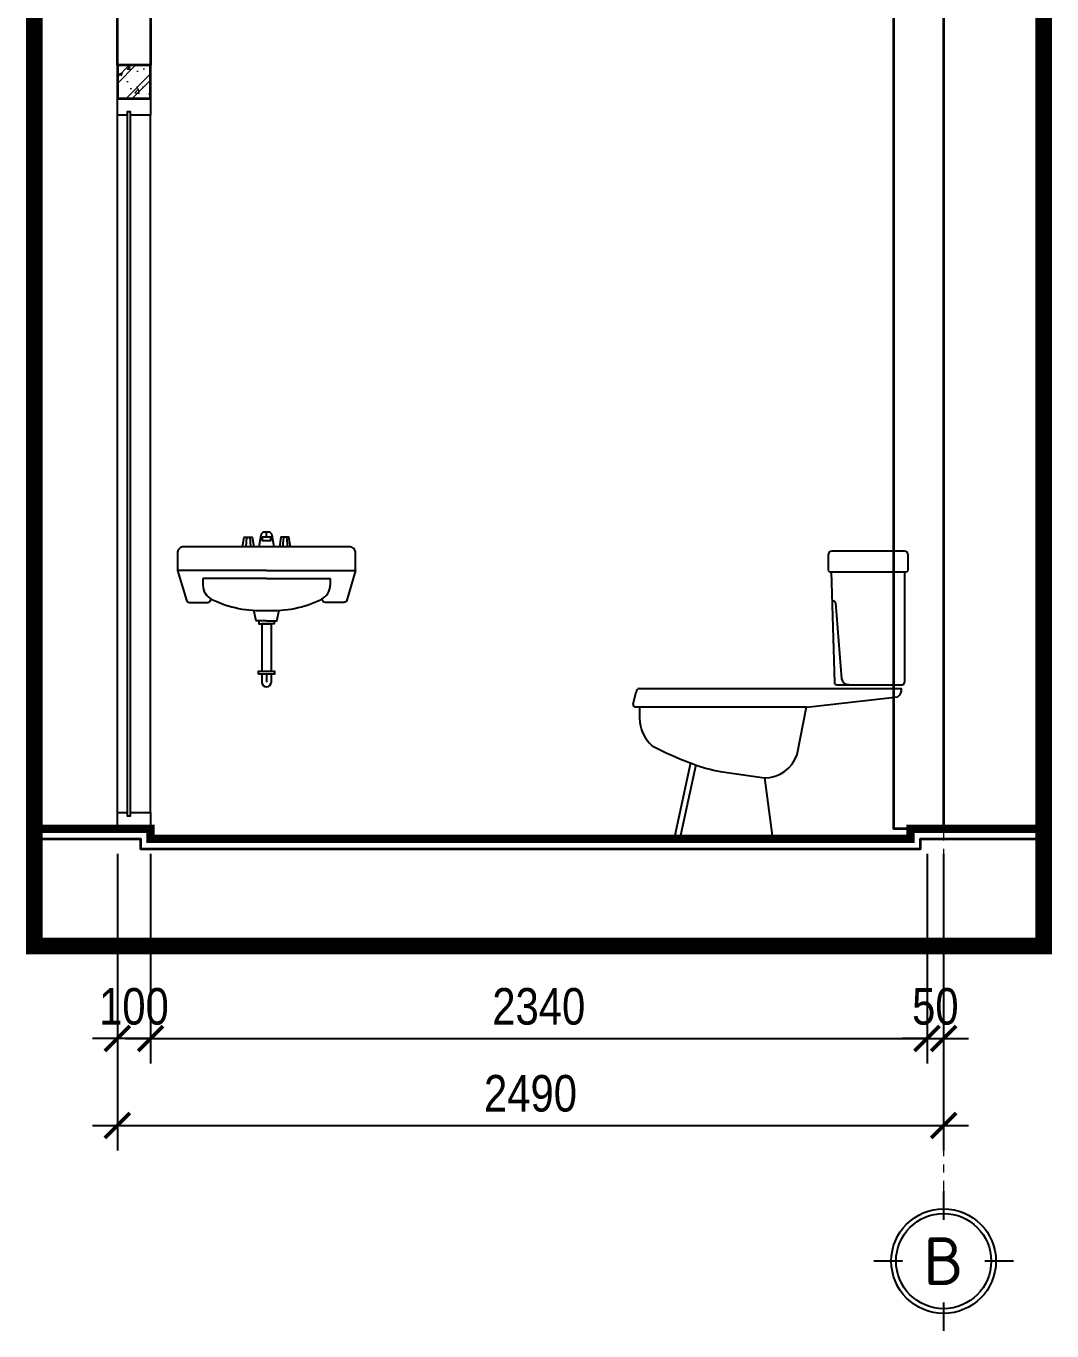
# Model space of a CAD drawing. Header units: inches. Extents: x 236662 to 497023, y -248575 to 81795.
# Drawn here: x 424170 to 427262, y -209111 to -205182 of the extents above; entities that cross this region are included whole.
import ezdxf
from ezdxf.enums import TextEntityAlignment as Align

# ---------------------------------------------------------------- set-up
doc = ezdxf.new("R2010")
doc.units = ezdxf.units.IN
doc.header["$LTSCALE"] = 10
doc.header["$MEASUREMENT"] = 0
doc.linetypes.add('ACAD_ISO02W100', pattern=[15, 12, -3])
doc.linetypes.add('CENTER', pattern=[2, 1.25, -0.25, 0.25, -0.25])
for name, color, linetype in [('01. HP_TEXT', 9, 'Continuous'), ('04. HP_CUA', 153, 'Continuous'), ('07. HP_KY HIEU', 43, 'Continuous'), ('07. HP_KY HIEU @ 1', 43, 'Continuous'), ('08. HP_DIM', 118, 'Continuous'), ('10. HP_VAT DUNG 1', 144, 'Continuous'), ('TEXT', 2, 'Continuous')]:
    doc.layers.add(name, color=color, linetype=linetype)
for name, color, linetype, lineweight in [('02. HP_BE TONG', 1, 'Continuous', 35), ('03. HP_TUONG', 2, 'Continuous', 35), ('05. HP_TRUC', 251, 'CENTER', 5), ('06. HP_THAY 1', 134, 'Continuous', 15), ('09_HP_HATCH', 8, 'Continuous', 5)]:
    doc.layers.add(name, color=color, linetype=linetype, lineweight=lineweight)
doc.styles.add('ISOCP50', font='isocpeur.ttf')
doc.styles.add('text2', font='VHELVCN.TTF')
doc.dimstyles.new('AL-100 (1-50)', dxfattribs={"dimscale": 0.5, "dimtxt": 220, "dimasz": 150, "dimexe": 150, "dimexo": 150, "dimgap": 80, "dimtad": 1, "dimdec": 0, "dimzin": 9, "dimtxsty": 'text2', "dimblk": 'ARCHTICK', "dimcen": 1, "dimdle": 150, "dimclrd": 256, "dimclre": 256, "dimclrt": 7, "dimadec": 0, "dimazin": 0, "dimtfac": 1, "dimtdec": 0, "dimtix": 1, "dimtmove": 2, "dimatfit": 3, "dimldrblk": 'ARCHTICK', "dimfxl": 1, "dimtolj": 1, "dimtzin": 0, "dimlwd": -1, "dimlwe": -1, "dimarcsym": 0})

# ---------------------------------------------------------------- blocks, each defined once
blk = doc.blocks.new('_ArchTick')
at = {"color": 0, "linetype": 'ByBlock', "const_width": 0.15}
blk.add_lwpolyline([(-0.5, -0.5), (0.5, 0.5)], dxfattribs=at)
blk = doc.blocks.new('*D728')
at = {"layer": '08. HP_DIM', "transparency": 16777216}
for p, q in [((424445.2, -207674.5), (424445.2, -208305.6)), ((424545.2, -207870.6), (424545.2, -208305.6)), ((424445.2, -208230.6), (424370.2, -208230.6)), ((424545.2, -208230.6), (424445.2, -208230.6)), ((424545.2, -208230.6), (424620.2, -208230.6))]:
    blk.add_line(p, q, dxfattribs=at)
at = {"layer": 'Defpoints', "color": 0, "transparency": 16777216}
for p in [(424445.2, -207599.5), (424545.2, -207795.6), (424445.2, -208230.6)]:
    blk.add_point(p, dxfattribs=at)
at = {"layer": '08. HP_DIM', "transparency": 16777216, "xscale": 75, "yscale": 75, "zscale": 75}
blk.add_blockref('_ArchTick', (424445.2, -208230.6), dxfattribs=at)
at = {"layer": '08. HP_DIM', "transparency": 16777216, "xscale": 75, "yscale": 75, "zscale": 75, "rotation": 180}
blk.add_blockref('_ArchTick', (424545.2, -208230.6), dxfattribs=at)
at = {"layer": '08. HP_DIM', "color": 7, "transparency": 16777216, "insert": (424495.2, -208134.4), "char_height": 110, "attachment_point": 5, "style": 'text2'}
blk.add_mtext('\\A1;100', dxfattribs=at)
blk = doc.blocks.new('*D729')
at = {"layer": '08. HP_DIM', "transparency": 16777216}
for p, q in [((424545.2, -207674.5), (424545.2, -208305.6)), ((426885.2, -207674.5), (426885.2, -208305.6)), ((424470.2, -208230.6), (426960.2, -208230.6))]:
    blk.add_line(p, q, dxfattribs=at)
at = {"layer": 'Defpoints', "color": 0, "transparency": 16777216}
for p in [(424545.2, -207599.5), (426885.2, -207599.5), (426885.2, -208230.6)]:
    blk.add_point(p, dxfattribs=at)
at = {"layer": '08. HP_DIM', "transparency": 16777216, "xscale": 75, "yscale": 75, "zscale": 75, "rotation": 180}
blk.add_blockref('_ArchTick', (424545.2, -208230.6), dxfattribs=at)
at = {"layer": '08. HP_DIM', "transparency": 16777216, "xscale": 75, "yscale": 75, "zscale": 75}
blk.add_blockref('_ArchTick', (426885.2, -208230.6), dxfattribs=at)
at = {"layer": '08. HP_DIM', "color": 7, "transparency": 16777216, "insert": (425715.2, -208134.4), "char_height": 110, "attachment_point": 5, "style": 'text2'}
blk.add_mtext('\\A1;2340', dxfattribs=at)
blk = doc.blocks.new('*D730')
at = {"layer": '08. HP_DIM', "transparency": 16777216}
for p, q in [((426885.2, -207674.5), (426885.2, -208305.6)), ((426935.2, -207870.6), (426935.2, -208305.6)), ((426885.2, -208230.6), (426810.2, -208230.6)), ((426885.2, -208230.6), (426935.2, -208230.6)), ((426935.2, -208230.6), (427010.2, -208230.6))]:
    blk.add_line(p, q, dxfattribs=at)
at = {"layer": 'Defpoints', "color": 0, "transparency": 16777216}
for p in [(426885.2, -207599.5), (426935.2, -207795.6), (426935.2, -208230.6)]:
    blk.add_point(p, dxfattribs=at)
at = {"layer": '08. HP_DIM', "transparency": 16777216, "xscale": 75, "yscale": 75, "zscale": 75}
blk.add_blockref('_ArchTick', (426885.2, -208230.6), dxfattribs=at)
at = {"layer": '08. HP_DIM', "transparency": 16777216, "xscale": 75, "yscale": 75, "zscale": 75, "rotation": 180}
blk.add_blockref('_ArchTick', (426935.2, -208230.6), dxfattribs=at)
at = {"layer": '08. HP_DIM', "color": 7, "transparency": 16777216, "insert": (426910.2, -208134.4), "char_height": 110, "attachment_point": 5, "style": 'text2'}
blk.add_mtext('\\A1;50', dxfattribs=at)
blk = doc.blocks.new('*D731')
at = {"layer": '08. HP_DIM', "transparency": 16777216}
for p, q in [((424445.2, -207674.5), (424445.2, -208567.5)), ((426935.2, -207674.5), (426935.2, -208567.5)), ((424370.2, -208492.5), (427010.2, -208492.5))]:
    blk.add_line(p, q, dxfattribs=at)
at = {"layer": 'Defpoints', "color": 0, "transparency": 16777216}
for p in [(424445.2, -207599.5), (426935.2, -207599.5), (426935.2, -208492.5)]:
    blk.add_point(p, dxfattribs=at)
at = {"layer": '08. HP_DIM', "transparency": 16777216, "xscale": 75, "yscale": 75, "zscale": 75, "rotation": 180}
blk.add_blockref('_ArchTick', (424445.2, -208492.5), dxfattribs=at)
at = {"layer": '08. HP_DIM', "transparency": 16777216, "xscale": 75, "yscale": 75, "zscale": 75}
blk.add_blockref('_ArchTick', (426935.2, -208492.5), dxfattribs=at)
at = {"layer": '08. HP_DIM', "color": 7, "transparency": 16777216, "insert": (425690.2, -208396.3), "char_height": 110, "attachment_point": 5, "style": 'text2'}
blk.add_mtext('\\A1;2490', dxfattribs=at)
blk = doc.blocks.new('grid test1')
at = {"ltscale": 20}
for p, q in [((0, 440), (0, 260)), ((-260, 0), (-440, 0)), ((440, 0), (260, 0)), ((0, -260), (0, -440))]:
    blk.add_line(p, q, dxfattribs=at)
at = {"color": 251, "ltscale": 20, "true_color": 0x636466}
for radius in [330, 300]:
    blk.add_circle((0, 0), radius, dxfattribs=at)
at = {"layer": '01. HP_TEXT', "color": 2, "ltscale": 20, "true_color": 0xf1eb1f, "style": 'ISOCP50'}
blk.add_attdef('GRID', text='', height=300, dxfattribs=at).set_placement((-36.9, 0.3), align=Align.MIDDLE_CENTER)
blk = doc.blocks.new('*U308')
for p, q in [((0, 50), (0, 2150)), ((100, 50), (100, 2150))]:
    blk.add_line(p, q)
for points in [[(0, 2150), (60, 2150), (60, 2160), (70, 2160), (70, 2150), (100, 2150), (100, 2200), (0, 2200)], [(0, 0), (100, 0), (100, 50), (70, 50), (70, 40), (60, 40), (60, 50), (0, 50)]]:
    blk.add_lwpolyline(points, close=True)
at = {"color": 8}
blk.add_lwpolyline([(70, 40), (60, 40), (60, 2160), (70, 2160)], close=True, dxfattribs=at)
blk = doc.blocks.new('ÂSDASD')
for p, q in [((-244.9, 774.5), (-12.7, 774.5)), ((-240.4, 774.5), (-230.5, 441)), ((-19.5, 774.5), (-19.5, 440.9)), ((-227.5, 680.9), (-209.3, 452.2)), ((-837.1, 375.7), (-828.3, 413.3)), ((-314.1, 366.9), (-39.5, 398.4)), ((-829.5, 367.5), (-314.2, 367.5)), ((-817.3, 367.5), (-817.3, 333.5)), ((-342.9, 224.1), (-314.2, 367.5)), ((-664.5, 198.8), (-711.6, -19.5)), ((-648.1, 192.8), (-694, -19.5)), ((-574.7, 173.1), (-441.2, 153.7)), ((-441.2, 153.7), (-418.3, -19.5)), ((-711.6, -19.5), (-418.3, -19.5))]:
    blk.add_line(p, q)
for points in [[(-19.6, 836.7), (-237.8, 836.7)], [(-8.1, 778.7), (-8.1, 825.4)], [(-249.4, 824.7), (-249.4, 778.6)], [(-223.6, 434.4), (-26.3, 434.4)]]:
    blk.add_lwpolyline(points)
blk.add_lwpolyline([(-818.8, 423.4), (-29.6, 423.2, -0.280981), (-39.5, 398.4)], format="xyb")
for centre, radius, start, end in [((-237.6, 824.9), 11.9, 91.1944, 180.6866), ((-19.9, 824.9), 11.9, 359.3135, 88.8057), ((-243.1, 781), 6.82, 200.5859, 254.291), ((-14.5, 781), 6.82, 285.7091, 339.4142), ((-237, 677.3), 10.1, 20.5225, 94.3404), ((-223.2, 441.7), 7.35, 185.7296, 266.3454), ((-188.2, 456.3), 21.5, 190.9029, 272.8832), ((-26.8, 441.7), 7.35, 273.6547, 353.6909), ((-811.4, 406.9), 18.1, 114.2352, 159.3064), ((-830.4, 374.3), 6.84, 168.0893, 277.1766), ((-703.3, 335.2), 114.1, 180.8762, 227.7429), ((-294.3, 1175.4), 1044.4, 242.2888, 249.2023), ((-294.3, 1175.4), 1044.4, 249.2339, 249.846), ((-440.4, 256.4), 102.7, 269.5515, 341.6367), ((-483.4, 659.8), 495.2, 249.8272, 259.3799)]:
    blk.add_arc(centre, radius, start, end)
blk = doc.blocks.new('LAVABO1F')
at = {"linetype": 'Continuous'}
for p, q in [((-0.628, 8.301), (-0.653, 8.001)), ((-0.528, 8.301), (-0.503, 8.001)), ((0.528, 8.301), (0.503, 8.001)), ((0.628, 8.301), (0.653, 8.001)), ((0, 7), (-2, 7)), ((-2, 7), (-2, 6.797)), ((0, 7), (2, 7)), ((2, 7), (2, 6.797)), ((0, 4), (0, 3.75))]:
    blk.add_line(p, q, dxfattribs=at)
at = {"linetype": 'CENTER'}
blk.add_line((0, 8.298), (0, 8.471), dxfattribs=at)
at = {"linetype": 'Continuous'}
for points in [[(-0.753, 8.001), (-0.703, 8.301), (-0.453, 8.301), (-0.403, 8.001)], [(0.753, 8.001), (0.703, 8.301), (0.453, 8.301), (0.403, 8.001)], [(0, 5.672), (-0.322, 5.672), (-0.399, 6.005)], [(-0.002, 5.672), (0.319, 5.672), (0.397, 6.005)], [(-0.242, 5.672), (-0.242, 5.583), (0.104, 5.583)], [(0.239, 5.672), (0.239, 5.583), (-0.107, 5.583)], [(0.242, 5.672), (0.242, 5.583), (-0.104, 5.583)], [(0.15, 4.096), (0.15, 5.586)]]:
    blk.add_lwpolyline(points, dxfattribs=at)
for points in [[(-0.231, 8.007), (-0.171, 8.366, -0.371222), (-0.044, 8.471, 0.008086), (-0.002, 8.471, 0.008086), (0.04, 8.471, -0.371222), (0.166, 8.366), (0.226, 8.007)], [(2.8, 7.25), (2.8, 7.8, 0.414214), (2.6, 8), (0, 8), (-2.6, 8, 0.414214), (-2.8, 7.8), (-2.8, 7.25)], [(0, 7.25), (-2.8, 7.25), (-2.521, 6.321, 0.331206), (-2.426, 6.25), (-1.85, 6.25, 0.414214), (-1.75, 6.35), (-1.75, 6.364)], [(0, 7.25), (2.8, 7.25), (2.521, 6.321, -0.331206), (2.426, 6.25), (1.85, 6.25, -0.414214), (1.75, 6.35), (1.75, 6.364)], [(0, 5.583), (-0.15, 5.583), (-0.15, 4.096, 1)], [(-0.15, 4), (-0.15, 3.75, 1), (0.15, 3.75), (0.15, 4)]]:
    blk.add_lwpolyline(points, format="xyb", dxfattribs=at)
for points in [[(-0.14, 8.298), (-0.14, 8.192), (0.129, 8.192), (0.129, 8.298)], [(-0.25, 4), (-0.25, 4.096), (0.244, 4.096), (0.244, 4)]]:
    blk.add_lwpolyline(points, close=True, dxfattribs=at)
for centre, radius, start, end in [((-1.5, 6.797), 0.5, 180, 244.1021), ((1.5, 6.797), 0.5, 295.8979, 0), ((-0.188, 9.5), 3.505, 244.1021, 273.0665), ((0.188, 9.5), 3.505, 266.9335, 295.8979)]:
    blk.add_arc(centre, radius, start, end, dxfattribs=at)

msp = doc.modelspace()

# ---------------------------------------------------------------- hatches: boundary and pattern name
at = {"layer": '09_HP_HATCH'}
h = msp.add_hatch(dxfattribs=at)
h.set_pattern_fill('CHAU-01', color=256, scale=15, pattern_type=2)
h.set_pattern_definition([(50, (319247.49, -288463.41), (107.58903, -9.41282), [11.25, -123.75]), (355, (319247.49, -288463.41), (-20.8127, 112.82882), [9, -99]), (100.4514, (319256.46, -288464.19), (86.77641, 103.41593), [9.56103, -105.17132]), (46.1842, (319247.49, -288433.41), (160.08616, -24.82785), [16.875, -185.625]), (96.6356, (319260.83, -288435.48), (140.1994, 146.11768), [14.34154, -157.75695]), (351.1842, (319247.49, -288433.41), (140.1993, 146.1178), [13.5, -148.5]), (21, (319262.49, -288440.91), (89.53606, -60.392834), [11.25, -123.75]), (326, (319262.49, -288440.91), (36.4973, 108.77251), [9, -99]), (71.4514, (319269.95, -288445.94), (126.033394, 48.379575), [9.56103, -105.17132]), (37.5, (319247.49, -288463.41), (1.823978, 49.934078), [0, -97.8, 0, -100.5, 0, -99.375]), (7.5, (319247.49, -288463.41), (39.46043, 59.161757), [0, -57.3, 0, -95.55, 0, -37.875]), (327.5, (319214.04, -288463.41), (80.073365, -3.383231), [0, -37.5, 0, -117, 0, -155.25]), (317.5, (319199.04, -288463.41), (87.477925, 15.015747), [0, -48.75, 0, -77.7, 0, -110.25]), (45, (319247.49, -288463.41), (-45.078057, 45.078057), []), (45, (319247.49, -288445.035), (-45.078057, 45.078057), [])])
h.paths.add_polyline_path([(424445.2, -205299.5), (424445.2, -205399.5), (424545.2, -205399.5), (424545.2, -205299.5)])

# ---------------------------------------------------------------- linework, layer by layer
at = {"layer": '02. HP_BE TONG'}
msp.add_lwpolyline([(424445.2, -205299.5), (424445.2, -205399.5), (424545.2, -205399.5), (424545.2, -205299.5)], close=True, dxfattribs=at)
at = {"layer": '02. HP_BE TONG', "const_width": 25}
msp.add_lwpolyline([(424195.2, -207599.5), (424545.2, -207599.5), (424545.2, -207629.5), (426835.2, -207629.5), (426835.2, -207599.5), (427236.5, -207599.5)], dxfattribs=at)
at = {"layer": '02. HP_BE TONG'}
msp.add_lwpolyline([(424195.2, -207629.5), (424515.2, -207629.5), (424515.2, -207659.5), (426865.2, -207659.5), (426865.2, -207629.5), (427236.5, -207629.5)], dxfattribs=at)
at = {"layer": '03. HP_TUONG'}
for points in [[(424445.2, -204099.5), (424545.2, -204099.5), (424545.2, -205299.5), (424445.2, -205299.5)], [(426785.2, -204349.5), (426935.2, -204349.5), (426935.2, -207599.5), (426785.2, -207599.5)]]:
    msp.add_lwpolyline(points, close=True, dxfattribs=at)
at = {"layer": '05. HP_TRUC', "ltscale": 10}
msp.add_line((426935.2, -204259.5), (426935.2, -208690.7), dxfattribs=at)
at = {"layer": '06. HP_THAY 1'}
msp.add_lwpolyline([(424445.2, -205399.5), (424545.2, -205399.5), (424545.2, -207599.5), (424445.2, -207599.5)], close=True, dxfattribs=at)
at = {"layer": '07. HP_KY HIEU', "linetype": 'ACAD_ISO02W100', "ltscale": 5, "const_width": 50}
msp.add_lwpolyline([(424195.2, -203871), (427236.5, -203871), (427236.5, -207952.2), (424195.2, -207952.2)], close=True, dxfattribs=at)

# ---------------------------------------------------------------- block references
at = {"layer": '04. HP_CUA', "xscale": -1}
msp.add_blockref('*U308', (424545.2, -207599.5), dxfattribs=at)
at = {"layer": '07. HP_KY HIEU @ 1', "ltscale": 20}
ref = msp.add_blockref('grid test1', (426935.2, -208900.9), dxfattribs=dict(at, xscale=0.477750000078231, yscale=0.477750000078231, zscale=0.477750000078231))
ref.add_attrib('GRID', 'B', dxfattribs={"layer": 'TEXT', "ltscale": 20, "height": 143.3, "style": 'ISOCP50'}).set_placement((426935.2, -208900.9), align=Align.MIDDLE_CENTER)
at = {"layer": '10. HP_VAT DUNG 1', "xscale": 95.88117708830396, "yscale": 95.88117708830396, "zscale": 95.88117708830396}
msp.add_blockref('LAVABO1F', (424894.9, -207516.6), dxfattribs=at)
at = {"layer": '10. HP_VAT DUNG 1'}
msp.add_blockref('ÂSDASD', (426836.5, -207599.5), dxfattribs=at)

# ---------------------------------------------------------------- dimensions: what is measured, and where the dimension line sits
at = {"layer": '08. HP_DIM'}
for base, p1, p2, picture, middle in [((424445.2, -208230.6), (424545.2, -207795.6), (424445.2, -207599.5), '*D728', (424495.2, -208134.4)), ((426935.2, -208492.5), (424445.2, -207599.5), (426935.2, -207599.5), '*D731', (425690.2, -208396.3)), ((426885.2, -208230.6), (424545.2, -207599.5), (426885.2, -207599.5), '*D729', (425715.2, -208134.4)), ((426935.2, -208230.6), (426885.2, -207599.5), (426935.2, -207795.6), '*D730', (426910.2, -208134.4))]:
    dim = msp.add_linear_dim(base=base, p1=p1, p2=p2, angle=0, dimstyle='AL-100 (1-50)', dxfattribs=at)
    dim.commit()
    dim.dimension.update_dxf_attribs({"geometry": picture, "text_midpoint": middle})

doc.saveas('drawing.dxf')
